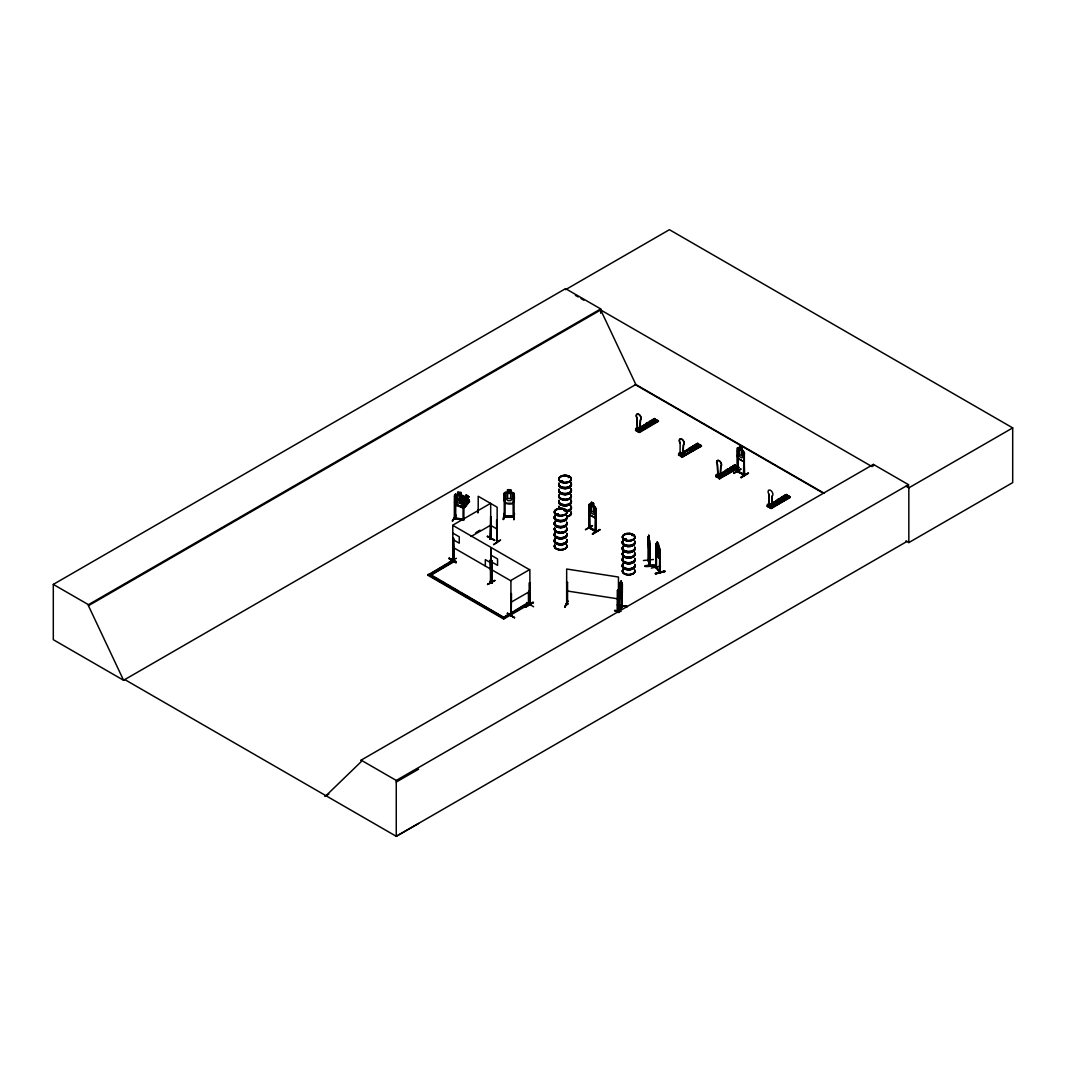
<?xml version="1.0" encoding="UTF-8"?>
<svg xmlns="http://www.w3.org/2000/svg" width="1066" height="1066" viewBox="0 0 1066 1066"><rect width="100%" height="100%" fill="white"/><g stroke="black" fill="none" stroke-linecap="round" stroke-linejoin="round"><path stroke-width="1.5" d="M638.321 427.812L637.268 429.012L636.948 418.085A3.358 1.959 59.5 0 1 636.948 414.221A3.358 1.959 59.5 0 1 640.346 416.126A3.358 1.959 59.5 0 1 640.346 420.004L639.84 430.278L637.135 428.785L641.146 430.891L641.146 429.465L638.934 430.437L638.934 431.583L635.896 429.865L635.896 428.732L637.828 427.586L635.629 428.572L636.575 430.891L654.271 420.444M639.986 430.184L640.493 419.911A3.358 1.959 59.5 0 0 640.493 416.046A3.358 1.959 59.5 0 0 637.095 414.128A3.358 1.959 59.5 0 0 637.095 418.005C636.282 419.165 638.068 432.463 638.174 427.879M681.694 453.343L680.068 453.476L680.148 442.856A3.358 1.959 59.5 0 1 680.001 439.072A3.358 1.959 59.5 0 1 683.386 440.991A3.358 1.959 59.5 0 1 683.386 444.855L682.893 455.129L680.481 453.17L681.014 455.888L681.507 452.704L680.694 453.983M680.148 442.856L680.001 442.95A3.358 1.959 59.5 0 1 680.148 438.992A3.358 1.959 59.5 0 1 683.533 440.898A3.358 1.959 59.5 0 1 683.533 444.775L683.04 455.035L680.481 453.237M720.709 466.402L720.216 476.675L717.818 475.316L717.325 464.496A3.358 1.959 59.5 0 1 717.325 460.619A3.358 1.959 59.5 0 1 720.709 462.537A3.358 1.959 59.5 0 1 720.709 466.402L720.856 466.322A3.358 1.959 59.5 0 0 720.856 462.444A3.358 1.959 59.5 0 0 717.471 460.539A3.358 1.959 59.5 0 0 717.471 464.403L717.938 475.569L719.124 474.743L718.604 474.25L717.791 475.543L717.751 474.756M720.856 466.322L720.363 476.582L717.964 475.236L718.457 474.45M772.21 495.957L771.557 506.323L772.21 495.957A3.358 1.959 59.5 0 0 772.21 492.092A3.358 1.959 59.5 0 0 768.813 490.173A3.358 1.959 59.5 0 0 768.813 494.051L769.385 505.151L769.585 504.258M659.894 571.856L659.894 572.655L655.75 567.365M660.187 571.696L659.401 572.096L659.801 550.149L660.214 572.575L656.523 567.299M660.187 572.495L656.163 567.352M649.434 551.468C650.913 552.188 646.915 545.619 648.168 536.798M504.218 500.487L505.231 503.205C514.691 506.363 514.878 500.74 514.105 493.491L512.946 492.505L505.271 492.279L504.218 493.265L504.258 516.797C504.285 516.863 518.156 517.623 513.026 515.971M505.084 494.664L504.165 494.837L505.084 494.664L505.071 516.757M503.245 519.502L504.325 513.266L503.299 519.448M504.085 515.957L505.191 515.757L504.071 515.731M507.509 492.412L507.509 489.654L510.814 489.747L510.814 492.439M513.106 494.904L514.012 494.93L513.106 494.904L513.186 517.063L512.986 516.424M514.092 493.558L512.893 492.599M514.118 516.823L513.999 493.531M504.258 515.971L513.905 515.997M514.372 513.572L513.839 519.835L514.438 513.612M648.221 560.25L649.727 565.859L649.554 540.715M649.954 565.207L649.58 543.394L650.06 543.873M643.438 560.529L653.378 559.517M617.84 611.391L614.616 610.392L621.052 611.471M637.175 428.465C637.681 429.518 639.227 427.213 638.214 428.679M680.614 453.157C679.229 454.049 681.227 453.943 681.587 452.757M681.734 453.21L681.134 452.903M718.271 474.663L718.337 477.435L718.577 474.277M769.106 504.405L770.465 504.471M619.906 589.231L619.239 611.498M619.013 612.364L622.038 606.061L619.519 610.285M622.224 606.621L621.944 582.609L622.118 606.727L622.397 584.288M622.424 606.234L621.971 605.301L621.731 606.541M453.476 559.956L453.476 559.397M452.917 560.663L453.13 538.57L453.85 560.863L453.65 538.25L452.877 538.716M490.147 581.356L491.133 581.556L490.147 581.41M491.12 582.396L490.08 582.076L490.8 582.489L490.8 547.298L452.877 525.405M491.226 582.023L491.919 582.369M492.079 561.102L491.186 560.876L492.079 561.102L491.919 583.169L491.133 582.796L491.186 547.564L529.109 569.457M492.079 582.183L491.426 581.769L492.159 582.236M491.732 582.316L491.812 583.182L491.439 560.729M528.456 603.516L528.963 603.849M529.349 603.716L528.47 603.569M589.685 528.336L589.938 506.31L589.045 506.07L589.671 528.39L588.978 528.003L589.085 504.471L591.497 504.991C588.712 498.915 597.253 506.123 591.417 502.153M589.938 528.163L589.271 526.977L589.538 528.336M595.401 531.681L595.614 509.588L596.334 531.881L589.298 527.83L589.005 504.511L589.831 503.938L595.934 508.535L596.081 532.027C597.4 530.242 581.183 523.473 596.081 531.228M737.299 470.759L738.018 471.145M738.192 470.932C737.485 469.959 738.125 473.73 737.592 470.586M739.751 445.855L739.751 448.546L737.259 448.066L737.299 471.612C741.963 474.73 744.641 473.317 744.588 475.449L743.868 453.143L743.615 475.209L744.335 475.596L744.335 452.051L738.045 447.653M744.574 475.369L737.525 471.332L737.552 449.492L738.018 471.945M514.558 617.694L507.269 613.696M619.932 611.151L619.306 611.578L619.093 588.072L620.092 582.609C621.984 578.238 622.104 591.084 620.132 593.416L619.666 592.163M647.488 424.135C649.727 421.75 649.967 426.493 647.528 424.068M619.093 588.072C626.635 575.334 615.775 610.791 621.745 593.042M692.767 448.746L691.661 449.625L690.541 448.759M730.063 470.692L728.971 469.879L728.011 470.852M781.405 500.327L780.312 499.301L779.246 500.34M659.774 556.385C659.401 563.981 659.254 542.927 659.774 549.15L659.894 572.655M561.609 480.739L561.076 481.739L562.635 481.379M562.422 481.352L561.755 481.419M558.291 514.492L557.345 513.785L556.505 514.625M556.559 514.518L556.772 513.985M568.498 477.568L568.391 477.515M569.071 477.035L568.271 477.195M563.887 510.454L564.58 509.868L564.22 510.614M564.274 510.174L564.753 510.521M624.929 539.569C623.983 537.904 624.769 540.888 625.995 539.596M624.716 538.85L626.035 539.036L624.716 539.596M631.885 535.252L632.644 534.985L631.978 535.492M632.298 535.119L632.511 535.572M622.424 605.395L621.784 605.874M637.095 428.572L638.134 428.212M660.494 566.126L651.326 568.071M448.839 558.664C456.501 558.064 460.792 568.591 449.239 557.998M717.804 474.783L718.297 475.236L717.498 474.903M719.044 474.943L718.83 474.916M769.279 504.991L770.225 504.604M769.852 506.99L770.038 503.978M595.148 517.863L596.081 508.495L595.268 507.07M595.214 517.983L589.791 514.771L589.005 511.733L589.725 514.825L595.214 517.983L596.014 515.664M744.268 459.233L743.468 461.551L737.992 458.393L737.259 455.289M769.772 504.818L768.586 504.071M770.078 504.644L770.105 503.858M513.999 500.714L512.893 503.339L505.311 503.112M462.777 506.363L463.857 503.898M567.552 582.462L566.579 582.516L567.552 582.462L567.565 603.982M564.714 607.02L567.778 601.024L564.753 606.967M565.193 606.98L567.792 601.037M566.646 603.369L567.645 603.569L566.566 603.662M617.587 612.097L618.44 612.204L617.494 612.284L617.494 590.404L618.467 590.337L618.253 612.47L617.414 612.31L617.587 590.204M617.401 611.711L618.56 611.444M614.616 610.845L618.467 611.431M618.52 611.884L619.866 609.126L618.373 612.417L618.467 577.039L566.672 569.017L566.659 604.489L567.458 604.542M619.932 609.499L618.493 612.177M592.256 525.578L585.54 529.456M592.589 525.685L585.474 529.789M733.728 473.357L740.843 469.253M456.395 558.317L449.346 562.102M494.704 580.477L487.468 584.528L494.531 580.397M452.81 559.757L453.85 560.076M453.863 560.836L453.396 538.117M491.12 582.716L490.4 560.09L490.507 581.996M529.429 604.555L528.39 604.249L529.189 604.702L529.349 582.622M620.279 582.782L621.092 580.943M620.279 583.675L620.838 581.69M622.051 582.622L621.118 583.488M621.758 582.249L619.506 586.553L619.919 585.567M620.985 589.551L620.132 591.257L620.985 584.514L620.972 589.551M621.638 593.029L619.493 597.36L619.093 595.308L619.599 597.386M617.574 604.928L627.234 606.554L617.427 604.822M619.306 610.778L621.784 606.101M620.652 609.619L622.424 606.194M596.014 531.987L589.338 527.817M504.258 513.306L503.738 519.409M452.357 520.954L456.048 515.105L452.397 520.928M455.955 515.464L452.757 520.994M490.986 537.864L490.267 539.05L490.08 537.997L491 537.784L490.267 538.25M648.235 559.317L648.408 560.756L648.754 534.919L649.114 547.604L648.408 542.754M649.487 565.353L649.914 543.367M454.636 495.037L455.568 494.144L462.857 495.543L463.963 496.703L463.857 520.221M463.11 497.969L463.057 520.128L454.489 518.476L454.622 496.343L455.488 496.516L455.475 518.609L455.488 496.516M460.725 492.532L460.699 495.277L462.258 496.476L462.258 501.5L460.699 503.365L457.767 502.806L456.208 500.354L456.208 495.317L457.7 494.557M460.792 495.21L460.832 492.452L457.66 491.919L457.767 494.717M455.502 505.057L454.569 502.139L455.502 505.057C464.829 509.735 464.536 503.872 463.83 496.783M463.963 498.128L462.99 498.155M464.656 496.889L466.228 494.864L468.933 496.729L467.188 498.821M454.409 518.409L454.569 517.396M454.422 517.65L455.582 517.623L454.622 517.436M467.374 498.755L468.933 496.729M465.202 506.79L469.413 501.3L469.12 499.967L469.493 501.406L465.282 506.856L462.804 508.242L456.435 503.872L457.181 501.207L461.391 495.757L457.247 501.313M462.897 519.462L463.857 519.422M510.894 615.628L510.934 580.41L529.882 569.471L529.922 604.635M647.528 423.962C649.74 421.496 650.047 426.227 647.488 423.908M690.568 448.813C692.194 446.454 693.62 450.598 690.688 449.079M779.353 499.621L780.339 500.82L781.285 499.608M769.985 504.604L769.972 503.872M562.275 481.246L560.982 481.512M562.608 481.619L561.102 481.166M557.545 513.852A6.263 3.611 0 0 0 556.239 514.425A6.276 3.624 0 0 1 557.531 513.852L557.505 513.745M557.864 514.532L557.172 514.465M558.184 514.625L557.771 513.839M655.79 567.485L655.843 543.913L656.136 554.387L659.414 558.437M656.483 567.818L656.483 555.306M496.836 541.768L496.823 541.741M478.194 511.893L478.194 496.25L497.142 507.203L497.182 542.407L497.209 541.555M325.983 795.729L361.121 761.737L361.121 760.151L873.374 464.39L908.512 484.684L908.512 487.975M655.79 544.033L656.27 543.513L657.096 544.726M504.071 516.53L504.218 515.704M637.495 429.158L637.335 428.852M769.612 505.017L769.066 504.551L771.704 506.23L769.172 504.964L768.813 494.051M453.476 559.17L452.797 560.316M490.04 538.863L490.68 516.597L490.92 538.716L489.96 538.903L490.746 538.45L490.68 503.299L452.757 525.192L452.917 560.743L454.303 561.542L452.917 560.063L427.839 575.227L503.672 619.013L528.749 604.529L528.709 591.99M504.325 493.305L505.324 492.372M455.568 494.144L454.529 494.97L454.596 518.476M690.675 448.666L692.62 448.653M729.957 470.612L728.198 470.759M781.298 500.26L779.366 500.274M656.523 567.072L656.123 566.486L656.216 567.951M556.665 514.745L558.131 514.518M563.887 510.148L564.62 510.308M624.516 539.023L626.195 539.023M737.339 448.146L738.085 447.493M505.031 516.783L505.191 515.757M635.416 430.238L639.493 432.503L658.535 421.27L654.457 419.005M655.63 419.644L654.657 418.765L639.413 427.772L654.924 419.258M656.483 421.683L638.228 431.797L639.254 432.21M658.068 421.03L657.362 420.63M657.975 420.963L654.657 418.765M678.469 455.102L697.697 443.336L701.348 445.828L682 457.074L681.307 456.688L700.802 445.695M682.067 457.114L701.588 446.121L697.51 443.869M701.042 445.841L682.267 456.874L682.267 455.462L684.199 454.316L681.987 455.302L681.987 456.435L678.949 454.729L678.949 453.583L680.881 452.437M717.418 474.33L717.245 476.822L717.245 474.423L718.511 474.943L716.019 476.595M735.02 465.322L719.803 474.197L735.02 465.176L738.618 467.201L734.834 465.416M720.256 474.45L736.006 466.042L716.485 477.035M738.165 467.281L718.924 478.208M737.925 466.801L721.415 476.662M719.31 478.594L719.59 477.008L721.522 475.862L719.31 476.848L719.31 477.981L716.272 476.275L716.272 475.13L718.204 473.997M719.617 478.607L738.911 467.668L719.323 478.621L718.884 478.034M769.279 503.472L767.333 504.618L767.333 506.044L771.211 508.549L790.252 497.316L786.362 494.531L767.134 506.283M790.239 497.329L770.705 508.309L789.973 496.836L786.362 494.811L771.438 503.832M767.32 506.057L767.76 506.643L787.068 495.21M789.786 497.076L789.28 496.436L770.265 507.856M770.651 508.242L770.931 506.643L772.863 505.511L770.651 506.483L770.651 507.629L767.613 505.91L767.613 504.778L769.545 503.632M511.254 593.522L511.187 615.788L511.493 593.669M529.575 582.955L529.815 604.995L530.135 582.915M526.657 602.503L533.613 606.754M651.366 424.561C650.06 427.746 642.758 423.615 647.768 422.536L651.366 424.854L647.768 422.536M655.017 422.416C653.711 425.587 646.409 421.47 651.433 420.39L655.017 422.696L651.433 420.39M658.242 420.51C656.936 423.695 649.634 419.564 654.657 418.485M638.521 428.852L653.578 420.057M636.029 430.571L655.35 419.165M658.255 420.79L638.934 432.196L639.214 430.597L641.146 429.465M638.228 431.797L657.562 420.39M638.254 431.823L656.23 421.376M682.453 457.327L678.669 454.849L678.669 453.423L680.601 452.29L680.681 453.863M694.419 449.426C693.1 452.597 685.811 448.48 690.821 447.387L694.419 449.705L690.821 447.387M698.07 447.267C696.764 450.452 689.462 446.321 694.472 445.242L698.07 447.56L694.472 445.242M701.295 445.375C699.976 448.546 692.687 444.415 697.697 443.336M678.949 454.729L680.694 453.463M682.48 452.65L696.378 444.615M682.933 452.903L696.631 444.908M698.403 444.016L679.095 455.449L697.324 445.308M680.947 453.117L680.095 452.784L679.921 455.275L679.921 452.877L682.906 454.729M700.602 445.388L681.56 456.634M716.219 476.902L715.992 474.97L717.924 473.837L717.791 475.383M717.978 474.756L717.711 474.903M718.391 474.517L719.017 474.783M726.212 470.079C736.806 474.73 721.082 470.652 728.145 468.947L731.742 471.252L728.145 468.947M729.864 467.934C740.457 472.584 724.733 468.494 731.796 466.788L735.393 469.107L731.796 466.788M733.088 466.029C743.682 470.679 727.958 466.602 735.02 464.883M735.993 466.055L716.685 476.955M719.31 477.981L721.242 476.848L721.242 475.702M721.802 476.875L738.618 466.921M738.631 467.188L719.124 478.514M768.879 504.991L770.078 504.258M777.554 499.727C788.147 504.378 772.424 500.287 779.486 498.582L783.084 500.9L779.486 498.582M781.218 497.569C791.798 502.219 776.088 498.142 783.15 496.436L786.735 498.741L783.15 496.436M784.429 495.677C795.023 500.327 779.313 496.236 786.362 494.531M771.597 504.098L786.362 494.811M767.76 506.643L785.749 496.196M768.053 506.63L785.988 496.49M789.28 496.436L769.998 507.909L789.959 496.556M490.4 538.983L490.92 516.744M487.295 536.478L494.837 540.329L487.695 536.251M491.04 560.463L490.147 560.236M490.08 581.516L490.746 582.489M494.93 580.61L487.708 584.261M532.893 602.17C510.201 616.241 548.564 593.269 526.164 606.9M525.778 606.687L533.2 602.703M477.941 509.695L477.941 512.946M477.275 531.827L480.1 530.175M496.583 520.461L496.889 542.567L496.823 520.315M475.623 532.893L478.301 531.428M493.571 544.513L500.607 539.969L493.718 544.633M824.098 493.198L635.842 384.506L123.576 680.268L53.3 639.693L53.3 584.395L565.566 288.646L600.704 308.927L600.704 313.244M53.3 584.395L88.438 604.675L600.704 308.927M418.578 823.472L396.259 836.304L124.775 679.562L123.576 680.268L88.438 605.701L600.704 309.953L872.175 466.681M471.012 536.531L490.68 525.192M427.839 575.227L447.347 563.967M450.132 562.355L452.917 560.743M454.303 560.863L430.611 575.227L454.303 561.542M593.749 506.19L595.228 507.136M596.254 509.948L595.361 509.721M590.004 527.443L588.978 527.124L589.671 527.59M739.671 445.721L742.003 447.067L739.671 445.721L739.671 448.586L738.511 448.813L738.511 453.836L739.671 456.674L741.856 457.927L743.015 456.448L741.856 447.16M595.294 531.574L595.614 509.588M592.656 533.56C614.962 521.274 577.372 542.94 599.758 529.456M592.656 534.013L599.812 529.815M737.938 450.012L738.258 471.798M743.482 450.705L742.003 449.759M744.508 453.516L743.615 453.29M737.992 458.393L743.535 461.511L744.268 459.339M733.794 473.464L740.91 468.907L733.794 473.011M510.934 602.303L529.882 591.364M744.588 474.65L738.018 471.372L743.788 474.423M740.91 477.568C755.341 469.866 745.52 473.77 741.296 477.781M748.065 473.077L740.95 477.155M427.839 574.547L503.672 618.32L528.749 603.849L527.364 603.05L503.672 617.414L513.426 611.777M516.211 610.165L525.978 604.529M324.77 796.422L328.861 794.063M361.121 760.151L396.259 780.432L908.512 484.684M906.02 486.229L908.832 487.855L1012.7 427.892L1012.7 482.618L908.832 542.581L905.953 540.915M907.073 541.381L396.259 836.304L396.259 780.432M396.259 782.031L418.578 769.199M462.817 508.069L465.242 506.723M779.526 499.714L781.285 499.834M561.462 480.766L560.823 481.486M557.052 513.785L556.439 514.265M566.566 604.195L567.552 604.342L566.672 604.209M637.535 429.185L637.721 428.292M455.329 517.81L463.963 519.435M454.742 518.236L463.004 519.835M660.174 550.629L659.481 550.229M655.47 573.348C683.986 566.406 636.269 578.758 664.664 571.03M664.691 571.429L655.47 573.814L664.864 571.696M657.189 542.008L658.428 543.767L659.055 548.257L658.388 554.573L656.469 549.923L657.189 542.008L659.401 547.564M655.75 551.162L656.163 554.387M619.639 611.631L620.092 582.609M529.855 604.995L529.535 604.076M511.214 614.962L511.254 615.748M564.753 510.081L564.061 510.041M591.417 505.031L590.258 505.257L590.258 510.281L591.417 513.106L593.602 514.372L594.761 512.879L593.749 503.498M528.629 603.303L528.496 604.355L528.456 592.123M487.362 536.371L494.517 540.449M462.804 495.623L461.351 495.81L462.791 495.717L469.093 500.021M504.964 516.011L514.039 516.277M504.285 516.504L514.012 516.823M648.155 536.691L648.381 560.703L650.14 565.7M648.728 538.783L648.248 538.29L649.114 545.459L648.661 538.663M649.727 542.327L649.434 540.782M648.408 547.164L649.447 551.602M654.95 565.713C636.016 568.471 648.141 563.301 654.95 565.74M557.345 514.478L557.518 514.465A6.356 3.664 0 0 0 556.172 515.051M529.056 604.662L529.109 590.87M561.755 480.673L562.448 480.939M735.753 465.749L735.02 465.176M617.494 590.404L618.373 590.537M566.672 590.91L618.467 598.932M617.454 605.155L627.248 606.594M454.516 496.543L455.369 496.703M455.608 504.924L462.817 506.297M561.915 480.739L562.728 481.339M491.732 583.115L491.839 561.236M652.712 419.631L656.31 421.656M695.765 444.482L699.363 446.507M649.5 421.523L653.085 423.562M692.54 446.387L696.138 448.413M645.836 423.682L649.434 425.707M688.889 448.533L692.487 450.558M636.868 428.026L637.894 428.252M638.84 429.305L640.866 430.437L640.866 429.305M680.095 455.169L681.187 455.795M717.418 476.715L718.511 477.341M715.992 476.395L719.777 478.874M449.186 558.371L456.381 562.528L449.132 558.451M491.053 582.316L490.4 560.09M507.443 613.203L514.585 617.747L507.456 613.19M1012.7 427.892L669.421 229.696L565.566 289.672L565.566 288.646M575.4 295.349L578.212 296.974M581.023 298.587L583.835 300.212M635.256 384.626L822.446 492.705M490.373 525.178L497.142 529.096M452.93 533.147L459.246 536.798L459.246 543.18L452.93 539.529M491.239 555.306L497.555 558.957L497.555 565.34L491.239 561.689M490.267 562.488L485.323 559.637L485.323 566.019M452.877 547.298L490.8 569.191M491.186 569.457L510.854 580.81M429.225 573.748L505.057 618.213L460.699 592.603M434.941 577.732L437.806 579.384M440.671 581.037L444.962 583.515M447.827 585.167L450.678 586.82M453.543 588.472L457.834 590.95M468.76 496.796L466.228 495.05L464.656 497.089L462.817 496.769L459.899 500.567L459.992 503.125L462.524 504.858L465.136 504.165L468.054 500.367L467.228 498.768M769.026 505.137L769.932 504.724L768.759 503.965L768.586 506.457M743.655 475.236L743.868 453.143M656.163 546.005L656.163 567.898M656.15 543.54L659.374 547.631M656.19 554.333L659.308 558.464M600.704 309.953L635.842 384.506M504.325 500.42L505.324 503.045M648.741 535.838L648.901 538.103M648.741 536.744L649.034 537.864M648.315 536.331L649.54 540.768M649.714 565.806L648.168 560.25M737.419 455.275L738.125 458.287M908.832 487.855L908.832 542.581M873.374 464.39L873.374 465.989M772.863 505.511L772.863 506.936M772.583 505.351L772.583 506.483M742.003 447.067L741.936 449.799M721.522 475.862L721.522 477.288M684.199 454.316L684.199 455.742M683.919 454.156L683.919 455.302M648.728 548.164L648.754 560.729M621.118 580.797L621.092 583.635M619.199 588.059L619.279 595.334M619.239 610.698L619.279 611.631M595.894 531.161L595.854 531.987M567.645 603.569L567.645 604.369M566.792 603.369L566.779 604.195M527.364 603.05L527.364 603.729M510.694 489.84L510.694 492.599L512.346 493.545L512.346 498.568L510.694 500.674L507.616 500.58L505.977 498.382L505.977 493.345L507.616 492.505L507.629 489.747M504.325 493.238L504.325 500.487M503.672 618.32L503.672 619.013M88.438 604.675L88.438 605.701M571.11 494.811A6.236 3.598 0 0 1 565.087 499.341A6.236 3.598 0 0 1 559.064 494.811M570.59 488.841A6.356 3.664 0 0 1 565.913 494.318A6.356 3.664 0 0 1 558.944 489.72M570.59 488.521A6.356 3.664 0 0 1 565.913 493.998A6.356 3.664 0 0 1 558.944 489.414M570.59 482.791A6.356 3.664 0 0 1 565.913 488.268A6.356 3.664 0 0 1 558.944 483.684M570.59 482.485A6.356 3.664 0 0 1 565.913 487.962A6.356 3.664 0 0 1 558.944 483.378M571.123 495.717A6.249 3.611 0 0 1 565.087 500.247A6.249 3.611 0 0 1 559.05 495.717M570.59 506.057A6.356 3.664 0 0 1 566.726 511.44M558.944 508.842A6.356 3.664 0 0 1 558.944 506.936M570.59 505.737A6.356 3.664 0 0 1 566.726 511.12M559.583 509.415A6.356 3.664 0 0 1 558.944 506.63M570.59 500.007A6.356 3.664 0 0 1 565.913 505.484A6.356 3.664 0 0 1 558.944 500.9M570.59 499.701A6.356 3.664 0 0 1 565.913 505.177A6.356 3.664 0 0 1 558.944 500.594M571.11 512.026A6.236 3.598 0 0 1 566.699 516.437A6.276 3.624 0 0 0 571.149 512.146M634.83 547.697A6.356 3.664 0 0 1 627.847 552.281A6.356 3.664 0 0 1 623.17 546.805M634.696 552.774A6.236 3.598 0 0 1 627.874 557.278A6.236 3.598 0 0 1 623.29 551.908A6.276 3.624 0 0 0 627.861 557.438A6.276 3.624 0 0 0 634.75 552.908M623.264 552.255A6.263 3.611 0 0 0 627.861 557.651A6.263 3.611 0 0 0 634.723 553.134A6.276 3.624 0 0 1 627.861 557.625A6.276 3.624 0 0 1 623.25 552.228M634.83 541.648A6.356 3.664 0 0 1 627.847 546.245A6.356 3.664 0 0 1 623.17 540.768M634.83 547.378A6.356 3.664 0 0 1 627.847 551.975A6.356 3.664 0 0 1 623.17 546.498M634.83 541.341A6.356 3.664 0 0 1 627.847 545.939A6.356 3.664 0 0 1 623.17 540.462M634.83 564.913A6.356 3.664 0 0 1 627.847 569.497A6.356 3.664 0 0 1 623.17 564.021M634.696 569.99A6.236 3.598 0 0 1 627.874 574.494A6.236 3.598 0 0 1 623.29 569.124M634.696 553.68A6.236 3.598 0 0 1 627.874 558.171A6.236 3.598 0 0 1 623.29 552.814M634.75 570.123A6.276 3.624 0 0 1 627.861 574.654A6.276 3.624 0 0 1 623.237 569.244M634.75 553.361A6.276 3.624 0 0 1 627.861 557.891A6.276 3.624 0 0 1 623.237 552.481M634.83 558.864A6.356 3.664 0 0 1 627.847 563.461A6.356 3.664 0 0 1 623.17 557.984M634.723 559.237A6.263 3.611 0 0 1 627.861 563.754A6.276 3.624 0 0 1 623.25 558.357A6.263 3.611 0 0 0 627.861 563.754A6.276 3.624 0 0 0 634.736 559.237M634.83 564.594A6.356 3.664 0 0 1 627.847 569.191A6.356 3.664 0 0 1 623.17 563.714M634.83 558.557A6.356 3.664 0 0 1 627.847 563.154A6.356 3.664 0 0 1 623.17 557.678M566.806 522.74A6.356 3.664 0 0 1 559.837 527.324A6.356 3.664 0 0 1 555.159 521.847M566.686 527.817A6.236 3.598 0 0 1 560.676 532.347A6.236 3.598 0 0 1 554.653 527.817M556.225 514.691A6.276 3.624 0 0 0 566.739 513.066A6.276 3.624 0 0 0 559.05 508.615A6.276 3.624 0 0 0 556.225 514.691A6.356 3.664 0 0 1 557.491 514.158M566.806 516.69A6.356 3.664 0 0 1 559.837 521.287A6.356 3.664 0 0 1 555.159 515.811M566.806 522.42A6.356 3.664 0 0 1 559.837 527.017A6.356 3.664 0 0 1 555.159 521.54M566.806 516.384A6.356 3.664 0 0 1 559.837 520.968A6.356 3.664 0 0 1 555.159 515.491M566.806 539.956A6.356 3.664 0 0 1 559.837 544.539A6.356 3.664 0 0 1 555.159 539.063M566.712 528.709A6.263 3.611 0 0 1 560.676 533.266A6.263 3.611 0 0 1 554.626 528.709M566.686 545.032A6.236 3.598 0 0 1 560.676 549.563A6.236 3.598 0 0 1 554.653 545.032M566.806 533.906A6.356 3.664 0 0 1 559.837 538.503A6.356 3.664 0 0 1 555.159 533.027M566.806 539.636A6.356 3.664 0 0 1 559.837 544.233A6.356 3.664 0 0 1 555.159 538.756M566.806 533.6A6.356 3.664 0 0 1 559.837 538.183A6.356 3.664 0 0 1 555.159 532.707M566.739 545.366A6.276 3.624 0 0 1 560.676 549.936A6.276 3.624 0 0 1 554.6 545.366A6.263 3.611 0 0 0 560.676 549.936A6.263 3.611 0 0 0 566.712 545.392M566.739 545.166A6.276 3.624 0 0 1 560.676 549.736A6.276 3.624 0 0 1 554.6 545.166M463.95 497.755L463.923 500.487L467.668 500.207L464.15 501.366C465.829 506.35 461.951 505.457 463.27 501.42C459.779 503.912 457.367 500.567 463.044 500.58L463.044 497.142L463.95 497.755M621.944 589.831L621.758 593.082L621.944 589.831M727.891 470.133C729.237 473.304 731.196 468.094 727.891 470.133M464.176 497.702L461.245 501.5L463.777 503.232L466.708 499.434L464.176 497.702M466.455 495.637L465.935 496.316L467.561 497.436L468.081 496.756L466.455 495.637M637.042 430.318L637.042 427.919L638.134 428.545L638.134 430.93L637.042 430.318M654.884 565.34L644.943 566.246L654.884 565.393M510.148 490.333L508.162 490.267L508.162 491.173L510.148 491.226L510.148 490.333M510.694 493.491L507.616 493.398L507.616 498.422L510.694 498.515L510.694 493.491M460.166 492.932L458.287 492.572L458.287 493.478L460.166 493.838L460.166 492.932M460.699 496.183L457.767 495.623L457.767 500.647L460.699 501.207L460.699 496.183M741.47 447.374L740.07 446.574L741.47 448.28L741.47 447.374M741.856 450.745L739.671 449.492L739.671 454.516L741.856 455.768L741.856 450.745M593.216 503.818L591.803 503.005L593.216 504.711L593.216 503.818M593.602 507.189L591.417 505.924L591.417 510.96L593.602 512.213L593.602 507.189M658.162 543.966L657.362 542.914L658.162 544.859L658.162 543.966M658.388 547.391L657.136 545.765L657.136 550.802L658.388 552.415L658.388 547.391M659.428 557.944L656.883 544.46L659.401 557.958M561.955 482.032A6.249 3.611 0 0 0 571.323 478.914A6.249 3.611 0 0 0 561.955 475.782A6.249 3.611 0 0 0 561.955 482.032M561.955 482.552A6.249 3.611 0 0 0 571.323 479.434A6.249 3.611 0 0 0 561.955 476.315A6.249 3.611 0 0 0 561.955 482.552M561.942 482.258A6.276 3.624 0 0 0 571.363 479.127A6.276 3.624 0 0 0 561.942 475.982A6.276 3.624 0 0 0 561.942 482.258M560.649 481.486A6.276 3.624 0 0 0 571.136 479.86A6.276 3.624 0 0 0 563.461 475.436A6.276 3.624 0 0 0 560.649 481.486M565.087 488.601A6.263 3.611 0 0 0 571.123 484.044A6.276 3.624 0 0 1 565.087 488.601A6.276 3.624 0 0 1 559.024 484.044A6.263 3.611 0 0 0 565.087 488.601M565.087 487.588A6.276 3.624 0 0 0 571.136 483.031A6.263 3.611 0 0 1 565.087 487.588A6.276 3.624 0 0 1 559.024 483.031A6.263 3.611 0 0 0 565.087 487.588M565.087 494.637A6.263 3.611 0 0 0 571.123 490.094A6.276 3.624 0 0 1 565.087 494.651A6.276 3.624 0 0 1 559.024 490.08A6.263 3.611 0 0 0 565.087 494.637M565.087 493.625A6.263 3.611 0 0 0 571.123 489.081A6.276 3.624 0 0 1 565.087 493.638A6.276 3.624 0 0 1 559.024 489.067A6.263 3.611 0 0 0 565.087 493.625M565.087 499.714A6.276 3.624 0 0 0 571.149 495.144A6.276 3.624 0 0 1 565.087 499.767A6.276 3.624 0 0 1 559.024 495.21A6.263 3.611 0 0 0 565.087 499.688A6.263 3.611 0 0 0 571.123 495.184A6.263 3.611 0 0 1 565.087 499.688A6.263 3.611 0 0 1 559.037 495.184A6.276 3.624 0 0 0 565.087 499.714M565.087 505.817A6.263 3.611 0 0 0 571.123 501.26A6.276 3.624 0 0 1 565.087 505.817A6.276 3.624 0 0 1 559.024 501.26A6.263 3.611 0 0 0 565.087 505.817M565.087 504.804A6.276 3.624 0 0 0 571.136 500.247A6.263 3.611 0 0 1 565.087 504.804A6.276 3.624 0 0 1 559.024 500.247A6.263 3.611 0 0 0 565.087 504.804M566.699 511.733A6.263 3.611 0 0 0 571.123 507.309A6.276 3.624 0 0 1 566.712 511.733M559.037 507.309A6.263 3.611 0 0 0 559.037 509.175A6.276 3.624 0 0 1 559.024 507.296M565.087 510.841A6.263 3.611 0 0 0 571.123 506.297A6.276 3.624 0 0 1 565.087 510.854M559.037 506.297A6.263 3.611 0 0 0 559.663 509.028A6.276 3.624 0 0 1 559.024 506.283M566.712 516.81A6.276 3.624 0 0 0 571.136 512.373A6.263 3.611 0 0 1 566.699 516.797M624.263 539.423A6.263 3.611 0 0 0 634.723 537.81A6.263 3.611 0 0 0 627.061 533.373A6.263 3.611 0 0 0 624.263 539.423M627.861 552.574A6.263 3.611 0 0 0 634.723 548.057A6.276 3.624 0 0 1 627.861 552.588A6.276 3.624 0 0 1 623.25 547.178A6.263 3.611 0 0 0 627.861 552.574M624.276 539.942A6.236 3.598 0 0 0 634.696 538.317A6.236 3.598 0 0 0 627.075 533.919A6.249 3.611 0 0 0 624.263 539.956A6.249 3.611 0 0 0 634.71 538.33A6.249 3.611 0 0 0 627.061 533.919A6.236 3.598 0 0 0 624.276 539.942M624.236 539.663A6.276 3.624 0 0 0 634.75 538.037A6.276 3.624 0 0 0 627.061 533.586A6.276 3.624 0 0 0 624.236 539.663M627.861 551.562A6.263 3.611 0 0 0 634.723 547.045A6.276 3.624 0 0 1 627.861 551.575A6.276 3.624 0 0 1 623.25 546.165A6.263 3.611 0 0 0 627.861 551.562M627.861 546.538A6.263 3.611 0 0 0 634.723 542.021A6.276 3.624 0 0 1 627.861 546.538A6.276 3.624 0 0 1 623.25 541.142A6.263 3.611 0 0 0 627.861 546.538M627.861 545.525A6.263 3.611 0 0 0 634.723 541.008A6.276 3.624 0 0 1 627.861 545.525A6.276 3.624 0 0 1 623.25 540.129A6.263 3.611 0 0 0 627.861 545.525M627.861 569.79A6.263 3.611 0 0 0 634.723 565.273A6.276 3.624 0 0 1 627.861 569.804A6.276 3.624 0 0 1 623.25 564.394A6.263 3.611 0 0 0 627.861 569.79M627.861 574.841A6.249 3.611 0 0 0 634.71 570.337A6.276 3.624 0 0 1 627.861 574.867A6.276 3.624 0 0 1 623.237 569.457A6.249 3.611 0 0 0 627.861 574.841M627.861 568.778A6.263 3.611 0 0 0 634.723 564.26A6.276 3.624 0 0 1 627.861 568.791A6.276 3.624 0 0 1 623.25 563.381A6.263 3.611 0 0 0 627.861 568.778M627.861 562.741A6.263 3.611 0 0 0 634.723 558.224A6.276 3.624 0 0 1 627.861 562.741A6.276 3.624 0 0 1 623.25 557.345A6.263 3.611 0 0 0 627.861 562.741M557.545 515.038A6.263 3.611 0 0 0 566.925 511.907A6.276 3.624 0 0 0 557.531 508.775A6.276 3.624 0 0 0 557.531 515.051A6.276 3.624 0 0 0 566.939 511.907A6.263 3.611 0 0 0 557.545 508.775A6.263 3.611 0 0 0 557.545 515.038M557.545 515.571A6.249 3.611 0 0 0 566.912 512.44A6.249 3.611 0 0 0 557.545 509.321A6.249 3.611 0 0 0 557.545 515.571M560.676 521.607A6.263 3.611 0 0 0 566.712 517.063A6.276 3.624 0 0 1 560.676 521.62A6.276 3.624 0 0 1 554.613 517.063A6.263 3.611 0 0 0 560.676 521.607M557.545 514.865A6.263 3.611 0 0 0 556.239 515.438A6.276 3.624 0 0 1 557.531 514.865M560.676 520.594A6.263 3.611 0 0 0 566.712 516.051A6.276 3.624 0 0 1 560.676 520.608A6.276 3.624 0 0 1 554.613 516.051A6.263 3.611 0 0 0 560.676 520.594M560.676 527.643A6.263 3.611 0 0 0 566.712 523.1A6.276 3.624 0 0 1 560.676 527.657A6.276 3.624 0 0 1 554.613 523.1A6.263 3.611 0 0 0 560.676 527.643M560.676 526.631A6.263 3.611 0 0 0 566.712 522.087A6.276 3.624 0 0 1 560.676 526.644A6.276 3.624 0 0 1 554.613 522.087A6.263 3.611 0 0 0 560.676 526.631M560.676 532.734A6.276 3.624 0 0 0 566.726 528.163A6.276 3.624 0 0 1 560.676 532.773A6.276 3.624 0 0 1 554.613 528.216A6.263 3.611 0 0 0 560.676 532.72A6.249 3.611 0 0 0 566.699 528.203A6.263 3.611 0 0 1 560.676 532.72A6.249 3.611 0 0 1 554.64 528.203A6.276 3.624 0 0 0 560.676 532.734M560.676 538.823A6.263 3.611 0 0 0 566.712 534.279A6.276 3.624 0 0 1 560.676 538.836A6.276 3.624 0 0 1 554.613 534.279A6.263 3.611 0 0 0 560.676 538.823M560.676 537.824A6.276 3.624 0 0 0 566.726 533.266A6.263 3.611 0 0 1 560.676 537.81A6.276 3.624 0 0 1 554.613 533.266A6.263 3.611 0 0 0 560.676 537.81M560.676 544.859A6.263 3.611 0 0 0 566.712 540.315A6.276 3.624 0 0 1 560.676 544.873A6.276 3.624 0 0 1 554.613 540.315A6.263 3.611 0 0 0 560.676 544.859M560.676 543.847A6.263 3.611 0 0 0 566.712 539.303A6.276 3.624 0 0 1 560.676 543.86A6.276 3.624 0 0 1 554.613 539.303A6.263 3.611 0 0 0 560.676 543.847"/></g></svg>
